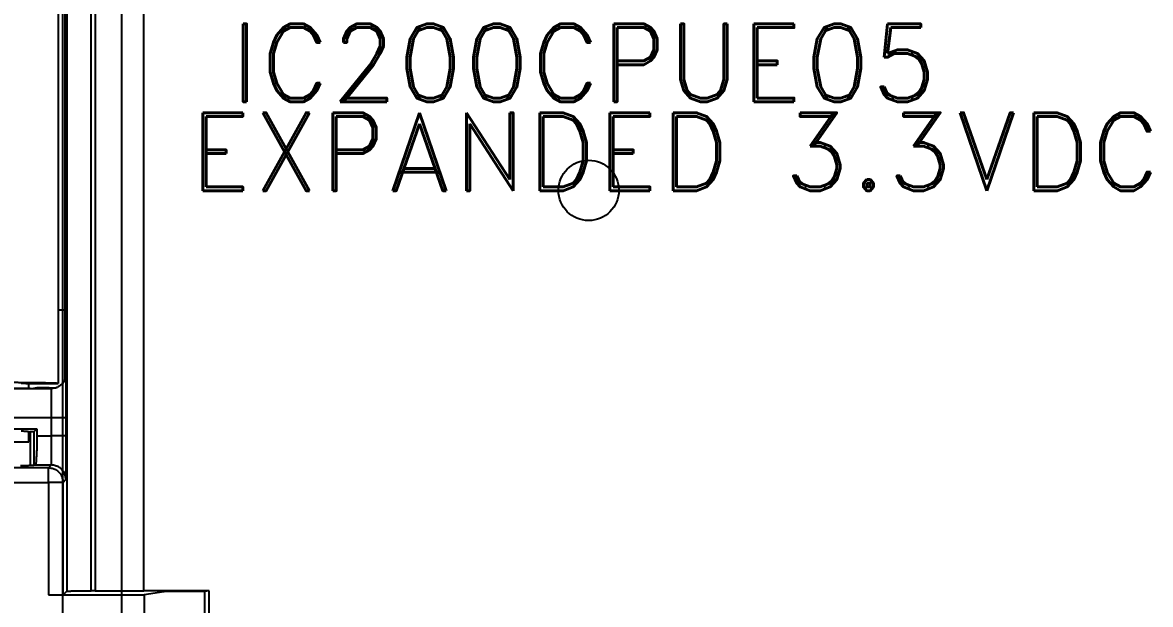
# Model space of a CAD drawing. Header units: inches. Extents: x -4 to 280, y -9 to 35.
# Drawn here: x 35.646 to 36.805, y 15.436 to 16.033 of the extents above; entities that cross this region are included whole.
import ezdxf

# ---------------------------------------------------------------- set-up
doc = ezdxf.new("R2010")
doc.units = ezdxf.units.IN
doc.header["$LTSCALE"] = 0.5
doc.header["$MEASUREMENT"] = 0
for name, color, linetype in [('cpue05', 7, 'Continuous'), ('DATABOLD', 1, 'Continuous'), ('PS-COVER', 177, 'Continuous')]:
    doc.layers.add(name, color=color, linetype=linetype)
doc.styles.add('ROMAND', font='romand')

# ---------------------------------------------------------------- blocks, each defined once
blk = doc.blocks.new('IC200CPUE05')
at = {"layer": 'cpue05', "linetype": 'Continuous'}
for p, q in [((-7.3004, -1.241), (-7.3004, 0.4642)), ((-7.3254, 0.4592), (-7.3254, -1.2413)), ((-7.2962, 0.4603), (-7.2962, -1.241)), ((-7.3344, 0.4069), (-7.3344, -1.0281)), ((-7.3271, -0.9527), (-7.3271, 0.4109)), ((-7.2462, -1.241), (-7.2462, 0.4103)), ((-7.3271, -0.9527), (-7.3344, -0.9527)), ((-7.3271, -1.0231), (-7.3271, -0.9527)), ((-7.3644, -1.0331), (-7.3644, -1.0281)), ((-7.3644, -1.0281), (-7.3344, -1.0281)), ((-7.3344, -1.0281), (-7.3344, -1.0281)), ((-7.3344, -1.0281), (-7.3344, -1.0281)), ((-7.3838, -1.0333), (-7.3413, -1.0333)), ((-7.3563, -1.0325), (-7.3595, -1.033)), ((-7.3437, -1.0325), (-7.3563, -1.0325)), ((-7.3437, -1.0325), (-7.3365, -1.0325)), ((-7.341, -1.0633), (-8.0041, -1.0633)), ((-7.341, -1.0817), (-7.341, -1.0633)), ((-7.326, -1.0633), (-7.341, -1.0633)), ((-7.326, -1.0817), (-7.326, -1.0633)), ((-7.4361, -1.0747), (-7.3561, -1.0747)), ((-7.3644, -1.0881), (-7.3644, -1.0774)), ((-7.3561, -1.0747), (-7.3594, -1.0777)), ((-7.3561, -1.0747), (-7.3561, -1.0817)), ((-7.4244, -1.0881), (-7.3644, -1.0881)), ((-7.3594, -1.0777), (-7.3631, -1.0778)), ((-7.3631, -1.0778), (-7.3631, -1.112)), ((-7.3594, -1.0777), (-7.3592, -1.112)), ((-7.3561, -1.0817), (-7.341, -1.0817)), ((-7.326, -1.0817), (-7.341, -1.0817)), ((-7.3631, -1.112), (-7.3592, -1.112)), ((-7.3592, -1.112), (-7.3576, -1.1117)), ((-7.3576, -1.1117), (-7.3413, -1.1117)), ((-7.3413, -1.1117), (-7.3442, -1.1146)), ((-7.3442, -1.1146), (-8.007, -1.1146)), ((-8.0074, -1.1296), (-7.3442, -1.1296)), ((-7.3442, -1.1296), (-7.3442, -1.2452)), ((-7.3292, -1.1296), (-7.3442, -1.1296)), ((-7.3292, -1.1296), (-7.3263, -1.1267)), ((-7.3292, -1.2451), (-7.3292, -1.1296)), ((-7.3442, -1.2452), (-7.2458, -1.2452)), ((-7.3254, -1.2413), (-7.3292, -1.2451)), ((-7.2962, -1.241), (-7.3004, -1.241)), ((-7.2962, -1.2414), (-7.2962, -1.241)), ((-7.2462, -1.2414), (-7.2962, -1.2414)), ((-7.1793, -1.241), (-7.2462, -1.241)), ((-7.2462, -1.241), (-7.2462, -1.2414)), ((-7.2259, -1.2419), (-7.2458, -1.2452)), ((-7.2458, -1.2452), (-7.2458, -1.3169)), ((-7.1835, -1.2417), (-7.2109, -1.2417)), ((-7.1793, -1.241), (-7.1835, -1.2417)), ((-7.1835, -1.3203), (-7.1835, -1.2417)), ((-7.1793, -1.321), (-7.1793, -1.241))]:
    blk.add_line(p, q, dxfattribs=at)
for points in [[(-7.3269, -1.0223), (-7.3268, -1.022, 0.005761), (-7.3267, -1.0217, 0.005448), (-7.3267, -1.0213, 0.005944), (-7.3266, -1.021, 0.006904), (-7.3265, -1.0206, 0.005327), (-7.3265, -1.0203, 0.002083), (-7.3265, -1.02, 0.007223), (-7.3264, -1.0196, 0.012232), (-7.3264, -1.0191, 0.006119), (-7.3264, -1.0183, 0.003313)], [(-7.326, -1.0633), (-7.326, -1.0613, 0.0001), (-7.326, -1.0593, 0.000101), (-7.326, -1.0573, 0.000101), (-7.326, -1.0553, 0.000101), (-7.326, -1.0534, 0.000102), (-7.326, -1.0514, 0.000104), (-7.326, -1.0495, 0.000106), (-7.326, -1.0476, 0.000109), (-7.326, -1.0457, 0.000113), (-7.326, -1.0439, 0.000117), (-7.326, -1.0421, 0.000122), (-7.326, -1.0404, 0.000127), (-7.326, -1.0387, 0.000133), (-7.326, -1.037, 0.000141), (-7.326, -1.0354, 0.000151), (-7.3261, -1.0339, 0.000162), (-7.3261, -1.0324, 0.000176), (-7.3261, -1.031, 0.000192), (-7.3261, -1.0296, 0.000211), (-7.3261, -1.0283, 0.000231), (-7.3261, -1.0271, 0.000257), (-7.3261, -1.0259, 0.000287), (-7.3261, -1.0249, 0.000331), (-7.3262, -1.0239, 0.00039), (-7.3262, -1.0229, 0.000451), (-7.3262, -1.0221, 0.000504), (-7.3262, -1.0213, 0.000677), (-7.3262, -1.0206, 0.001033), (-7.3262, -1.0201, 0.001074), (-7.3263, -1.0195, 0.000452), (-7.3263, -1.0191, 0.002189), (-7.3263, -1.0188, 0.009253), (-7.3263, -1.0185, 0.017292), (-7.3264, -1.0183, 0.028532)], [(-7.3722, -1.0277, -0.000922), (-7.3702, -1.0278, -0.000229), (-7.3686, -1.0278, -0.00153), (-7.3672, -1.0279, -0.006019), (-7.3658, -1.028, -0.006882), (-7.3644, -1.0281, -0.006448)], [(-7.3344, -1.0281), (-7.3346, -1.028, 0.104568), (-7.3351, -1.0279, 0.02237), (-7.3358, -1.0279, 0.008962), (-7.3367, -1.0278, 0.004712), (-7.3379, -1.0278, 0.002824), (-7.3393, -1.0277, 0.001873), (-7.3409, -1.0277, 0.001296), (-7.3428, -1.0276, 0.000926), (-7.3449, -1.0276, 0.000667), (-7.3472, -1.0275, 0.000479), (-7.3497, -1.0275, 0.000354), (-7.3524, -1.0275, 0.000262), (-7.3553, -1.0274, 0.000169), (-7.3583, -1.0274, 0.000062), (-7.3614, -1.0273, 0.000075), (-7.3647, -1.0273, 0.000182), (-7.3682, -1.0272, 0.000106), (-7.3716, -1.0272, -0.000125), (-7.3747, -1.0272, 0.000479), (-7.3789, -1.0271, 0.001132), (-7.3855, -1.0271, 0.000537), (-7.3944, -1.027, 0.000255)], [(-7.3269, -1.0223), (-7.3273, -1.0235, -0.021286), (-7.3277, -1.0246, -0.021633), (-7.3283, -1.0256, -0.021246), (-7.3289, -1.0266, -0.020626), (-7.3296, -1.0276, -0.019554), (-7.3304, -1.0285, -0.017956), (-7.3313, -1.0294, -0.019489), (-7.3322, -1.0301, -0.023316), (-7.3332, -1.0308, -0.017754), (-7.3342, -1.0315, -0.005503), (-7.3351, -1.032, -0.025694), (-7.3364, -1.0325, -0.047888), (-7.3384, -1.0329, -0.0237), (-7.3412, -1.0333, -0.01217)], [(-7.3631, -1.033), (-7.3632, -1.033, -0.134676), (-7.3634, -1.0331, -0.014945), (-7.3638, -1.0331, -0.005199), (-7.3643, -1.0331, -0.00269), (-7.3649, -1.0331, -0.001626), (-7.3657, -1.0331, -0.001101), (-7.3665, -1.0332, -0.000801), (-7.3675, -1.0332, -0.000619), (-7.3686, -1.0332, -0.000479), (-7.3697, -1.0332, -0.000373), (-7.371, -1.0332, -0.000338), (-7.3722, -1.0332, -0.000327), (-7.3736, -1.0332, -0.000225), (-7.3749, -1.0332, -0.000092), (-7.3761, -1.0333, -0.000252), (-7.3777, -1.0333, -0.000351), (-7.3803, -1.0333, -0.000155), (-7.3838, -1.0333, -0.000082)], [(-7.341, -1.0633), (-7.341, -1.0616, 0.000175), (-7.341, -1.06, 0.000177), (-7.341, -1.0583, 0.00018), (-7.341, -1.0567, 0.000184), (-7.341, -1.055, 0.00019), (-7.341, -1.0534, 0.000199), (-7.341, -1.0519, 0.000208), (-7.341, -1.0503, 0.000219), (-7.341, -1.0489, 0.000231), (-7.341, -1.0474, 0.000243), (-7.341, -1.046, 0.00026), (-7.341, -1.0447, 0.000282), (-7.3411, -1.0434, 0.000309), (-7.3411, -1.0422, 0.000341), (-7.3411, -1.041, 0.000385), (-7.3411, -1.0399, 0.00044), (-7.3411, -1.0389, 0.000493), (-7.3411, -1.038, 0.000532), (-7.3412, -1.0371, 0.000694), (-7.3412, -1.0363, 0.001035), (-7.3412, -1.0356, 0.001041), (-7.3412, -1.035, 0.00044), (-7.3412, -1.0345, 0.00202), (-7.3413, -1.0341, 0.007224), (-7.3413, -1.0337, 0.009469), (-7.3413, -1.0333, 0.009983)], [(-7.3413, -1.0333), (-7.3413, -1.0333, -0.000045), (-7.3413, -1.0333, -0.000095), (-7.3413, -1.0333, -0.000046), (-7.3413, -1.0333, 0.000114), (-7.3413, -1.0333, 0.000202), (-7.3413, -1.0333, 0.000246), (-7.3413, -1.0333, 0.000414), (-7.3413, -1.0333, 0.000712), (-7.3412, -1.0333, 0.000551), (-7.3412, -1.0333, 0.000017), (-7.3412, -1.0333, 0.001113), (-7.3412, -1.0333, 0.002399), (-7.3412, -1.0333, 0.001219), (-7.3412, -1.0333, 0.000625)], [(-7.3723, -1.0767, -0.002846), (-7.3702, -1.0768, -0.002856), (-7.3684, -1.0769, -0.001269), (-7.3668, -1.077, -0.005227), (-7.3655, -1.0772, -0.018602), (-7.3642, -1.0775, -0.024899), (-7.3631, -1.0778, -0.026274)], [(-7.3644, -1.078), (-7.3643, -1.078, 0.001736), (-7.3641, -1.078, 0.002308), (-7.364, -1.0779, 0.002307), (-7.3638, -1.0779, 0.001416), (-7.3637, -1.0779, 0.000812), (-7.3636, -1.0779, 0.000356), (-7.3635, -1.0778, -0.001017), (-7.3634, -1.0778, -0.004213), (-7.3634, -1.0778, -0.004482), (-7.3633, -1.0778, 0.000743), (-7.3632, -1.0778, -0.01389), (-7.3632, -1.0778, -0.069795), (-7.3632, -1.0778, -0.092858), (-7.3631, -1.0778, -0.075761)], [(-7.3561, -1.0817), (-7.3561, -1.0841, -0.001461), (-7.3561, -1.0865, -0.001611), (-7.3562, -1.0888, -0.001601), (-7.3562, -1.0911, -0.001412), (-7.3563, -1.0933, -0.001301), (-7.3563, -1.0954, -0.001207), (-7.3564, -1.0974, -0.001148), (-7.3565, -1.0993, -0.001072), (-7.3566, -1.1011, -0.000969), (-7.3567, -1.1028, -0.000756), (-7.3568, -1.1044, -0.00105), (-7.3568, -1.1058, -0.002071), (-7.3569, -1.1071, -0.00203), (-7.357, -1.1083, -0.000237), (-7.3571, -1.1093, -0.004837), (-7.3572, -1.1101, -0.019952), (-7.3574, -1.1109, -0.025305), (-7.3576, -1.1117, -0.024362)], [(-7.3413, -1.1117), (-7.3413, -1.1117, 0.126575), (-7.3413, -1.1115, 0.021602), (-7.3413, -1.1113, 0.008262), (-7.3413, -1.1109, 0.004444), (-7.3412, -1.1105, 0.00275), (-7.3412, -1.11, 0.001909), (-7.3412, -1.1094, 0.001388), (-7.3412, -1.1087, 0.001068), (-7.3412, -1.1079, 0.000842), (-7.3411, -1.107, 0.000687), (-7.3411, -1.1061, 0.000574), (-7.3411, -1.1051, 0.000495), (-7.3411, -1.104, 0.000431), (-7.3411, -1.1028, 0.000382), (-7.3411, -1.1016, 0.000344), (-7.341, -1.1003, 0.000315), (-7.341, -1.099, 0.000279), (-7.341, -1.0976, 0.000242), (-7.341, -1.0962, 0.000249), (-7.341, -1.0947, 0.000278), (-7.341, -1.0931, 0.000202), (-7.341, -1.0916, 0.000073), (-7.341, -1.0902, 0.000263), (-7.341, -1.0884, 0.00042), (-7.341, -1.0855, 0.000198), (-7.341, -1.0817, 0.000104)], [(-7.3263, -1.1267), (-7.3263, -1.1266, 0.091505), (-7.3263, -1.1264, 0.014498), (-7.3263, -1.126, 0.005497), (-7.3263, -1.1255, 0.002953), (-7.3262, -1.1249, 0.001828), (-7.3262, -1.1241, 0.001271), (-7.3262, -1.1232, 0.000924), (-7.3262, -1.1221, 0.000712), (-7.3262, -1.121, 0.000562), (-7.3261, -1.1197, 0.000458), (-7.3261, -1.1183, 0.000383), (-7.3261, -1.1168, 0.00033), (-7.3261, -1.1151, 0.000287), (-7.3261, -1.1134, 0.000255), (-7.3261, -1.1116, 0.000229), (-7.326, -1.1096, 0.00021), (-7.326, -1.1076, 0.000186), (-7.326, -1.1055, 0.000161), (-7.326, -1.1034, 0.000166), (-7.326, -1.1011, 0.000186), (-7.326, -1.0988, 0.000134), (-7.326, -1.0965, 0.000046), (-7.326, -1.0944, 0.000179), (-7.326, -1.0917, 0.000293), (-7.326, -1.0874, 0.000139), (-7.326, -1.0817, 0.000072)], [(-7.373, -1.1122, 0.000285), (-7.3713, -1.1122, 0.000364), (-7.3696, -1.1122, 0.00053), (-7.3682, -1.1121, 0.000516), (-7.3669, -1.1121, 0.000191), (-7.3658, -1.1121, 0.000992), (-7.3648, -1.1121, 0.003681), (-7.3639, -1.112, 0.004952), (-7.3631, -1.112, 0.005271)], [(-7.3263, -1.1267), (-7.3265, -1.1249, 0.034692), (-7.3268, -1.1231, 0.030342), (-7.3274, -1.1212, 0.03103), (-7.3283, -1.1194, 0.038884), (-7.3294, -1.1177, 0.032515), (-7.3307, -1.1161, 0.016697), (-7.3321, -1.1148, 0.041337), (-7.334, -1.1136, 0.069733), (-7.3371, -1.1126, 0.03747), (-7.3413, -1.1117, 0.019946)], [(-7.3442, -1.1146), (-7.3424, -1.1147, -0.034688), (-7.3405, -1.115, -0.030339), (-7.3387, -1.1156, -0.031027), (-7.3369, -1.1165, -0.03888), (-7.3351, -1.1177, -0.032512), (-7.3336, -1.119, -0.016696), (-7.3323, -1.1203, -0.041335), (-7.3311, -1.1222, -0.069733), (-7.3301, -1.1254, -0.037472), (-7.3292, -1.1296, -0.019948)], [(-7.3442, -1.1296), (-7.3442, -1.1277, 0.000001), (-7.3442, -1.1259, 0.000001), (-7.3442, -1.1241, 0.000001), (-7.3442, -1.1223, 0.000002), (-7.3442, -1.1206, 0.000002), (-7.3442, -1.119, 0.000001), (-7.3442, -1.1177, 0.000003), (-7.3442, -1.1165, 0.000011), (-7.3442, -1.1155, 0.000015), (-7.3442, -1.1146, 0.000018)], [(-7.3442, -1.2452), (-7.3427, -1.2452, 0.000209), (-7.3412, -1.2452, 0.000225), (-7.3398, -1.2452, 0.000237), (-7.3384, -1.2452, 0.000247), (-7.3371, -1.2452, 0.000257), (-7.3359, -1.2452, 0.000262), (-7.3348, -1.2452, 0.000321), (-7.3337, -1.2452, 0.00045), (-7.3327, -1.2451, 0.000428), (-7.3318, -1.2451, 0.000157), (-7.3311, -1.2451, 0.000794), (-7.3304, -1.2451, 0.002862), (-7.3298, -1.2451, 0.003682), (-7.3292, -1.2451, 0.003711)], [(-7.3254, -1.2413), (-7.3252, -1.2412, -0.058033), (-7.3248, -1.2412, -0.008815), (-7.3242, -1.2412, -0.003269), (-7.3233, -1.2412, -0.001725), (-7.3223, -1.2412, -0.001042), (-7.321, -1.2411, -0.000696), (-7.3196, -1.2411, -0.000575), (-7.3179, -1.2411, -0.000533), (-7.3161, -1.2411, -0.000329), (-7.3142, -1.2411, -0.000096), (-7.3125, -1.2411, -0.000396), (-7.31, -1.2411, -0.000583), (-7.3059, -1.2411, -0.00025), (-7.3004, -1.241, -0.000122)], [(-7.2109, -1.2417), (-7.2124, -1.2417, 0.000201), (-7.2138, -1.2417, 0.000216), (-7.2152, -1.2417, 0.000227), (-7.2165, -1.2418, 0.000236), (-7.2178, -1.2418, 0.000246), (-7.219, -1.2418, 0.00025), (-7.2201, -1.2418, 0.000305), (-7.2212, -1.2418, 0.000426), (-7.2222, -1.2418, 0.000399), (-7.223, -1.2418, 0.000144), (-7.2238, -1.2418, 0.000727), (-7.2245, -1.2418, 0.002458), (-7.2252, -1.2418, 0.002788), (-7.2259, -1.2419, 0.002492)]]:
    blk.add_lwpolyline(points, format="xyb", dxfattribs=at)
blk.add_circle((-6.7893, -0.8297), 0.031, dxfattribs=at)
at = {"layer": 'DATABOLD', "style": 'ROMAND'}
blk.add_text('IC200CPUE05', height=0.08, dxfattribs=at).set_placement((-7.1578, -0.7387, -1.123))
blk = doc.blocks.new('IC200PWR002')
at = {"layer": 'PS-COVER', "linetype": 'Continuous'}
for p, q in [((-4.1867, -5.033, -0.688), (-4.1867, -0.113, -0.688)), ((-4.1267, -0.113, -0.688), (-4.1267, -5.033, -0.688))]:
    blk.add_line(p, q, dxfattribs=at)
at = {"layer": 'DATABOLD', "style": 'ROMAND'}
blk.add_text('EXPANDED 3.3VDC', height=0.08, dxfattribs=at).set_placement((-4.0569, -1.3783, -0.688))

msp = doc.modelspace()

# ---------------------------------------------------------------- block references
for name, p in [('IC200CPUE05', (43.01706, 16.69081)), ('IC200PWR002', (39.87442, 17.23912, 0.688))]:
    msp.add_blockref(name, p)

doc.saveas('drawing.dxf')
